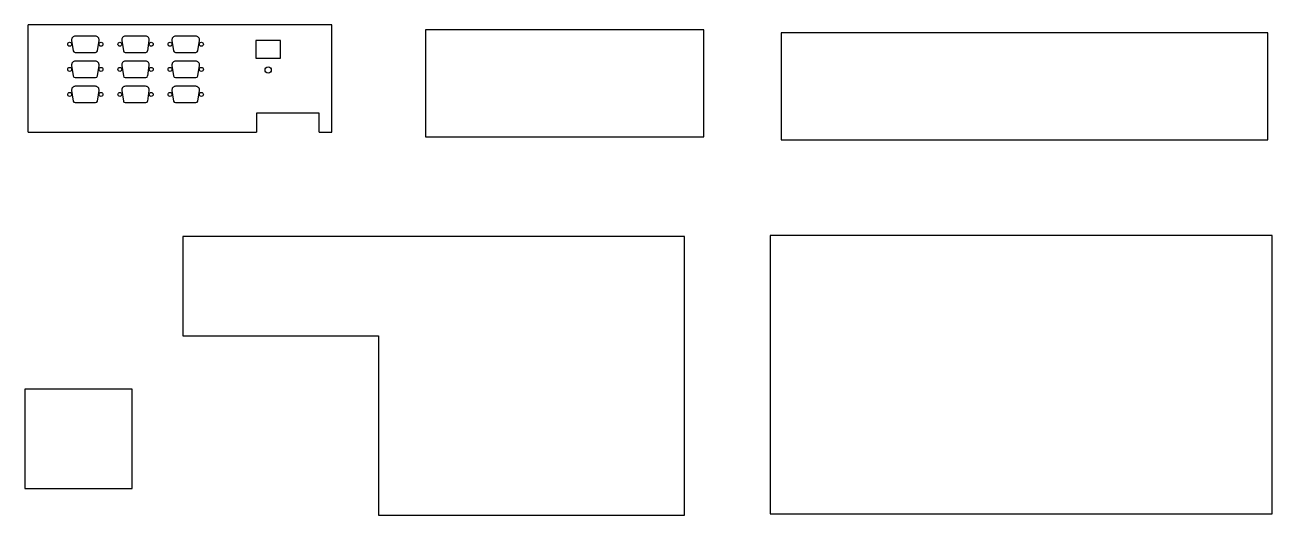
# Model space of a CAD drawing. Header units: millimetres. Extents: x 94 to 1088, y 236 to 627.
import ezdxf

# ---------------------------------------------------------------- set-up
doc = ezdxf.new("R2010")
doc.units = ezdxf.units.MM

msp = doc.modelspace()

# ---------------------------------------------------------------- linework, layer by layer
at = {"color": 7, "linetype": 'Continuous', "lineweight": 25}
for p, q in [((96.21, 541.64), (96.21, 627.04)), ((338.21, 627.04), (96.21, 627.04)), ((338.21, 541.64), (338.21, 627.04)), ((149.7, 618.14), (133.7, 618.14)), ((189.7, 618.14), (173.7, 618.14)), ((229.7, 618.14), (213.7, 618.14)), ((634.84, 623.13), (412.84, 623.13)), ((412.84, 623.13), (412.84, 537.73)), ((634.84, 537.73), (634.84, 623.13)), ((696.43, 620.75), (696.43, 535.35)), ((1084.43, 620.75), (696.43, 620.75)), ((1084.43, 535.35), (1084.43, 620.75)), ((130.73, 614.69), (132.01, 606.41)), ((151.4, 606.41), (152.67, 614.69)), ((170.73, 614.69), (172.01, 606.41)), ((191.4, 606.41), (192.67, 614.69)), ((210.73, 614.69), (212.01, 606.41)), ((231.4, 606.41), (232.67, 614.69)), ((297.21, 614.54), (277.71, 614.54)), ((277.71, 614.54), (277.71, 600.54)), ((297.21, 600.54), (297.21, 614.54)), ((133.49, 605.14), (149.91, 605.14)), ((149.7, 598.14), (133.7, 598.14)), ((173.49, 605.14), (189.91, 605.14)), ((189.7, 598.14), (173.7, 598.14)), ((213.49, 605.14), (229.91, 605.14)), ((229.7, 598.14), (213.7, 598.14)), ((277.71, 600.54), (297.21, 600.54)), ((130.73, 594.69), (132.01, 586.41)), ((151.4, 586.41), (152.67, 594.69)), ((170.73, 594.69), (172.01, 586.41)), ((191.4, 586.41), (192.67, 594.69)), ((210.73, 594.69), (212.01, 586.41)), ((231.4, 586.41), (232.67, 594.69)), ((133.49, 585.14), (149.91, 585.14)), ((149.7, 578.14), (133.7, 578.14)), ((173.49, 585.14), (189.91, 585.14)), ((189.7, 578.14), (173.7, 578.14)), ((213.49, 585.14), (229.91, 585.14)), ((229.7, 578.14), (213.7, 578.14)), ((130.73, 574.69), (132.01, 566.41)), ((151.4, 566.41), (152.67, 574.69)), ((170.73, 574.69), (172.01, 566.41)), ((191.4, 566.41), (192.67, 574.69)), ((210.73, 574.69), (212.01, 566.41)), ((231.4, 566.41), (232.67, 574.69)), ((133.49, 565.14), (149.91, 565.14)), ((173.49, 565.14), (189.91, 565.14)), ((213.49, 565.14), (229.91, 565.14)), ((328.21, 556.64), (278.21, 556.64)), ((278.21, 556.64), (278.21, 541.64)), ((328.21, 541.64), (328.21, 556.64)), ((96.21, 541.64), (278.21, 541.64)), ((328.21, 541.64), (338.21, 541.64)), ((412.84, 537.73), (634.84, 537.73)), ((696.43, 535.35), (1084.43, 535.35)), ((619.43, 458.34), (219.43, 458.34)), ((219.43, 458.34), (219.43, 379.34)), ((619.43, 236.34), (619.43, 458.34)), ((1087.68, 459.3), (687.68, 459.3)), ((687.68, 459.3), (687.68, 237.3)), ((1087.68, 237.3), (1087.68, 459.3)), ((219.43, 379.34), (375.43, 379.34)), ((375.43, 379.34), (375.43, 236.34)), ((93.57, 336.59), (93.57, 257.59)), ((178.97, 336.59), (93.57, 336.59)), ((178.97, 257.59), (178.97, 336.59)), ((93.57, 257.59), (178.97, 257.59)), ((375.43, 236.34), (619.43, 236.34)), ((687.68, 237.3), (1087.68, 237.3))]:
    msp.add_line(p, q, dxfattribs=at)
for centre, radius in [((129.21, 611.64), 1.58), ((154.2, 611.64), 1.58), ((169.21, 611.64), 1.58), ((194.2, 611.64), 1.58), ((209.21, 611.64), 1.58), ((234.2, 611.64), 1.58), ((129.21, 591.64), 1.58), ((154.2, 591.64), 1.58), ((169.21, 591.64), 1.58), ((194.2, 591.64), 1.58), ((209.21, 591.64), 1.58), ((234.2, 591.64), 1.58), ((287.46, 591.04), 2.5), ((129.21, 571.64), 1.58), ((154.2, 571.64), 1.58), ((169.21, 571.64), 1.58), ((194.2, 571.64), 1.58), ((209.21, 571.64), 1.58), ((234.2, 571.64), 1.58)]:
    msp.add_circle(centre, radius, dxfattribs=at)
for centre, radius, start, end in [((133.7, 615.14), 3, 90, 188.74616), ((149.7, 615.14), 3, 351.25384, 90), ((173.7, 615.14), 3, 90, 188.74616), ((189.7, 615.14), 3, 351.25384, 90), ((213.7, 615.14), 3, 90, 188.74616), ((229.7, 615.14), 3, 351.25384, 90), ((133.49, 606.64), 1.5, 188.74616, 270), ((149.91, 606.64), 1.5, 270, 351.25384), ((173.49, 606.64), 1.5, 188.74616, 270), ((189.91, 606.64), 1.5, 270, 351.25384), ((213.49, 606.64), 1.5, 188.74616, 270), ((229.91, 606.64), 1.5, 270, 351.25384), ((133.7, 595.14), 3, 90, 188.74616), ((149.7, 595.14), 3, 351.25384, 90), ((173.7, 595.14), 3, 90, 188.74616), ((189.7, 595.14), 3, 351.25384, 90), ((213.7, 595.14), 3, 90, 188.74616), ((229.7, 595.14), 3, 351.25384, 90), ((133.7, 575.14), 3, 90, 188.74616), ((133.49, 586.64), 1.5, 188.74616, 270), ((149.7, 575.14), 3, 351.25384, 90), ((149.91, 586.64), 1.5, 270, 351.25384), ((173.7, 575.14), 3, 90, 188.74616), ((173.49, 586.64), 1.5, 188.74616, 270), ((189.7, 575.14), 3, 351.25384, 90), ((189.91, 586.64), 1.5, 270, 351.25384), ((213.7, 575.14), 3, 90, 188.74616), ((213.49, 586.64), 1.5, 188.74616, 270), ((229.7, 575.14), 3, 351.25384, 90), ((229.91, 586.64), 1.5, 270, 351.25384), ((133.49, 566.64), 1.5, 188.74616, 270), ((149.91, 566.64), 1.5, 270, 351.25384), ((173.49, 566.64), 1.5, 188.74616, 270), ((189.91, 566.64), 1.5, 270, 351.25384), ((213.49, 566.64), 1.5, 188.74616, 270), ((229.91, 566.64), 1.5, 270, 351.25384)]:
    msp.add_arc(centre, radius, start, end, dxfattribs=at)

doc.saveas('drawing.dxf')
